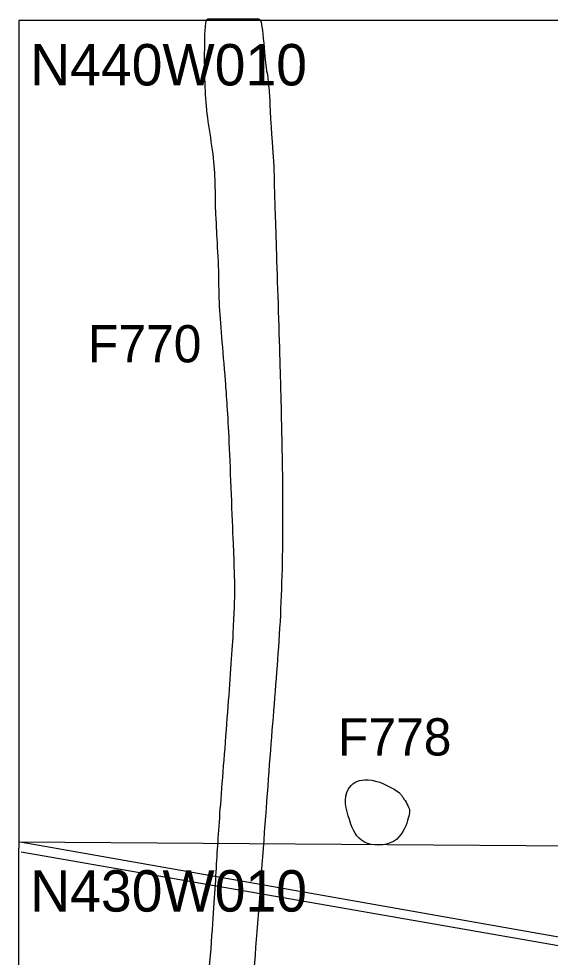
# Model space of a CAD drawing. Extents: x -29.4 to 22.1, y 358.8 to 440.
# Drawn here: x -10 to -3.58, y 428.68 to 440.02 of the extents above; entities that cross this region are included whole.
import ezdxf

# ---------------------------------------------------------------- set-up
doc = ezdxf.new("R2010")
doc.units = 0
for name, color, linetype in [('Feature Labels', 7, 'Continuous'), ('Modern Pipe', 7, 'Continuous'), ('Posthole', 7, 'Continuous'), ('Quadrat ID', 7, 'Continuous'), ('Quadrat Lines', 7, 'Continuous'), ('Trench', 7, 'Continuous')]:
    doc.layers.add(name, color=color, linetype=linetype)

msp = doc.modelspace()

# ---------------------------------------------------------------- linework, layer by layer
at = {"layer": 'Modern Pipe'}
for p, q in [((-9.959, 430.072), (12.143, 426.183)), ((-9.97, 429.957), (12.153, 426.098))]:
    msp.add_line(p, q, dxfattribs=at)
at = {"layer": 'Posthole'}
msp.add_open_spline([(-5.399, 430.671), (-5.762, 430.915), (-6.124, 430.747), (-6.006, 430.326), (-5.88, 430.025), (-5.416, 430.025), (-5.281, 430.376), (-5.265, 430.486), (-5.399, 430.671), (-5.399, 430.671), (-5.399, 430.671)], degree=3, dxfattribs=at)
at = {"layer": 'Quadrat Lines'}
for p, q in [((0, 440), (-10, 440)), ((-10, 440), (-10, 430)), ((0, 430), (-10, 430.072)), ((-10, 420), (-10, 430))]:
    msp.add_line(p, q, dxfattribs=at)
at = {"layer": 'Trench'}
msp.add_open_spline([(-6.916, 438.247), (-6.952, 438.715), (-6.963, 438.883), (-6.967, 439.092), (-6.995, 439.351), (-7.004, 439.386), (-7.017, 439.439), (-7.062, 440.023), (-7.102, 440.023), (-7.273, 440.023), (-7.544, 440.023), (-7.695, 440.023), (-7.731, 440.023), (-7.751, 439.932), (-7.756, 439.495), (-7.746, 439.097), (-7.71, 438.745), (-7.635, 438.328), (-7.625, 437.986), (-7.621, 437.797), (-7.622, 437.73), (-7.617, 437.635), (-7.613, 437.607), (-7.612, 437.569), (-7.61, 437.541), (-7.609, 437.504), (-7.608, 437.461), (-7.605, 437.393), (-7.599, 437.332), (-7.601, 437.277), (-7.579, 437.01), (-7.582, 436.598), (-7.548, 436.201), (-7.501, 435.653), (-7.459, 435.071), (-7.399, 433.465), (-7.384, 433.168), (-7.399, 432.68), (-7.469, 431.689), (-7.57, 430.428), (-7.61, 429.804), (-7.66, 428.924), (-7.811, 427.224), (-7.851, 426.841), (-7.947, 426.233), (-8.042, 425.549), (-8.072, 425.239), (-8.118, 424.957), (-8.108, 424.555), (-8.143, 423.589), (-8.213, 422.256), (-8.243, 421.753), (-8.253, 421.099), (-8.268, 420.702), (-8.274, 420.294), (-8.279, 420.04), (-8.203, 420.04), (-8.052, 420.04), (-7.736, 420.04), (-7.65, 420.04), (-7.635, 420.259), (-7.655, 420.742), (-7.625, 421.838), (-7.57, 424.167), (-7.534, 424.906), (-7.494, 425.303), (-7.369, 426.37), (-7.258, 427.386), (-7.147, 428.629), (-7.022, 430.357), (-6.921, 431.689), (-6.821, 432.869), (-6.805, 434.202), (-6.826, 435.112), (-6.836, 435.623), (-6.891, 437.338), (-6.916, 438.071), (-6.916, 438.247), (-6.916, 438.247), (-6.916, 438.247)], degree=3, dxfattribs=at)

# ---------------------------------------------------------------- texts
at = {"layer": 'Feature Labels'}
for s, p in [('F770', (-9.164, 435.871)), ('F778', (-6.143, 431.121))]:
    msp.add_text(s, height=0.45, dxfattribs=at).set_placement(p)
at = {"layer": 'Quadrat ID'}
for s, p in [('N440W010', (-9.862, 439.217)), ('N430W010', (-9.862, 429.235))]:
    msp.add_text(s, height=0.5, dxfattribs=at).set_placement(p)

doc.saveas('drawing.dxf')
